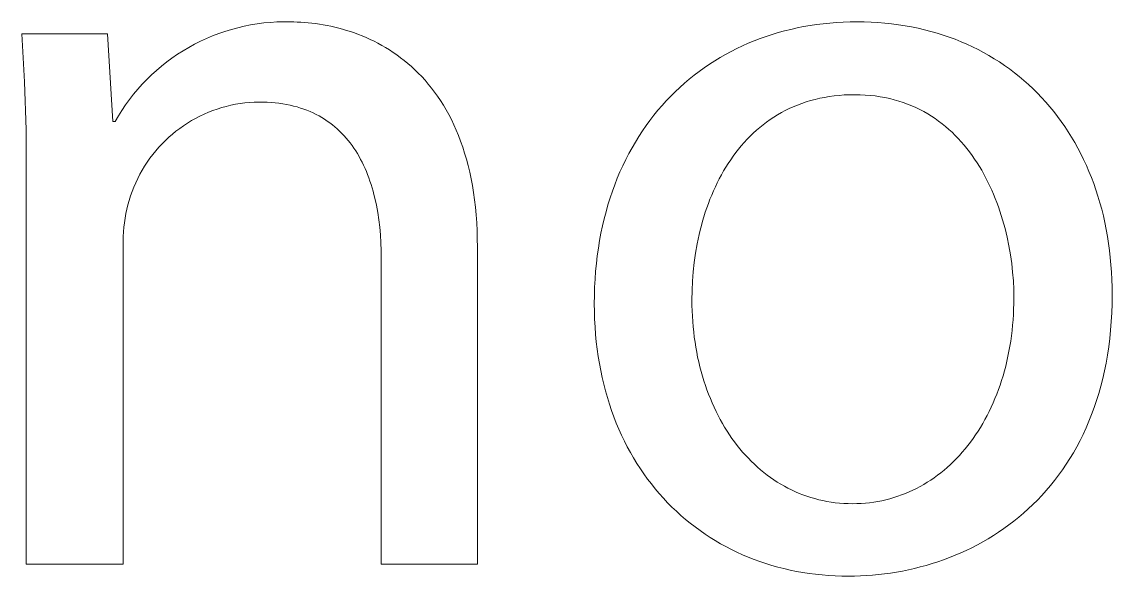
# Model space of a CAD drawing. Header units: millimetres. Extents: x -1283 to 2747, y -259 to 2557.
# Drawn here: x 2158.81 to 2198.99, y -191.62 to -171.2 of the extents above; entities that cross this region are included whole.
import ezdxf

# ---------------------------------------------------------------- set-up
doc = ezdxf.new("R2010")
doc.units = ezdxf.units.MM
doc.header["$MEASUREMENT"] = 0
doc.layers.add('Domyślny', color=7, linetype='Continuous', true_color=0x000000)

msp = doc.modelspace()

# ---------------------------------------------------------------- linework, layer by layer
at = {"layer": 'Domyślny', "color": 18, "lineweight": 15, "true_color": 0x000000}
for p, q in [((2166.066, -171.628), (2166.297, -171.549)), ((2166.297, -171.549), (2166.531, -171.477)), ((2166.531, -171.477), (2166.766, -171.414)), ((2166.766, -171.414), (2167.004, -171.358)), ((2167.004, -171.358), (2167.243, -171.311)), ((2167.243, -171.311), (2167.484, -171.272)), ((2167.484, -171.272), (2167.726, -171.241)), ((2167.726, -171.241), (2167.969, -171.218)), ((2167.969, -171.218), (2168.213, -171.204)), ((2168.213, -171.204), (2168.456, -171.198)), ((2168.456, -171.198), (2168.7, -171.2)), ((2168.7, -171.2), (2168.829, -171.201)), ((2168.829, -171.201), (2168.959, -171.205)), ((2168.959, -171.205), (2169.091, -171.211)), ((2169.091, -171.211), (2169.225, -171.22)), ((2169.225, -171.22), (2169.36, -171.231)), ((2169.36, -171.231), (2169.497, -171.246)), ((2169.497, -171.246), (2169.636, -171.263)), ((2169.636, -171.263), (2169.775, -171.283)), ((2169.775, -171.283), (2169.916, -171.306)), ((2169.916, -171.306), (2170.058, -171.332)), ((2170.058, -171.332), (2170.2, -171.361)), ((2170.2, -171.361), (2170.344, -171.394)), ((2170.344, -171.394), (2170.488, -171.43)), ((2170.488, -171.43), (2170.632, -171.469)), ((2170.632, -171.469), (2170.777, -171.512)), ((2170.777, -171.512), (2170.922, -171.558)), ((2170.922, -171.558), (2171.067, -171.608)), ((2186.688, -171.596), (2186.917, -171.533)), ((2186.917, -171.533), (2187.149, -171.476)), ((2187.149, -171.476), (2187.383, -171.423)), ((2187.383, -171.423), (2187.619, -171.376)), ((2187.619, -171.376), (2187.858, -171.335)), ((2187.858, -171.335), (2188.099, -171.299)), ((2188.099, -171.299), (2188.342, -171.268)), ((2188.342, -171.268), (2188.586, -171.243)), ((2188.586, -171.243), (2188.833, -171.224)), ((2188.833, -171.224), (2189.082, -171.21)), ((2189.082, -171.21), (2189.332, -171.202)), ((2189.332, -171.202), (2189.584, -171.199)), ((2189.584, -171.199), (2189.846, -171.202)), ((2189.846, -171.202), (2190.105, -171.211)), ((2190.105, -171.211), (2190.361, -171.225)), ((2190.361, -171.225), (2190.614, -171.246)), ((2190.614, -171.246), (2190.865, -171.272)), ((2190.865, -171.272), (2191.113, -171.305)), ((2191.113, -171.305), (2191.357, -171.342)), ((2191.357, -171.342), (2191.599, -171.386)), ((2191.599, -171.386), (2191.838, -171.435)), ((2191.838, -171.435), (2192.074, -171.489)), ((2192.074, -171.489), (2192.306, -171.549)), ((2192.306, -171.549), (2192.536, -171.615)), ((2158.912, -173.408), (2158.809, -171.643)), ((2158.809, -171.643), (2161.963, -171.643)), ((2161.963, -171.643), (2162.165, -174.877)), ((2165.174, -172.022), (2165.392, -171.912)), ((2165.392, -171.912), (2165.614, -171.81)), ((2165.614, -171.81), (2165.839, -171.715)), ((2165.839, -171.715), (2166.066, -171.628)), ((2171.067, -171.608), (2171.212, -171.662)), ((2171.212, -171.662), (2171.357, -171.719)), ((2171.357, -171.719), (2171.502, -171.781)), ((2171.502, -171.781), (2171.646, -171.846)), ((2171.646, -171.846), (2171.789, -171.915)), ((2171.789, -171.915), (2171.932, -171.989)), ((2185.58, -171.99), (2185.796, -171.901)), ((2185.796, -171.901), (2186.015, -171.817)), ((2186.015, -171.817), (2186.237, -171.738)), ((2186.237, -171.738), (2186.461, -171.664)), ((2186.461, -171.664), (2186.688, -171.596)), ((2192.536, -171.615), (2192.762, -171.685)), ((2192.762, -171.685), (2192.985, -171.762)), ((2192.985, -171.762), (2193.204, -171.843)), ((2193.204, -171.843), (2193.421, -171.93)), ((2193.421, -171.93), (2193.634, -172.021)), ((2164.545, -172.395), (2164.75, -172.263)), ((2164.75, -172.263), (2164.96, -172.139)), ((2164.96, -172.139), (2165.174, -172.022)), ((2171.932, -171.989), (2172.074, -172.066)), ((2172.074, -172.066), (2172.216, -172.148)), ((2172.216, -172.148), (2172.356, -172.234)), ((2172.356, -172.234), (2172.494, -172.325)), ((2172.494, -172.325), (2172.632, -172.42)), ((2184.745, -172.399), (2184.949, -172.289)), ((2184.949, -172.289), (2185.157, -172.184)), ((2185.157, -172.184), (2185.367, -172.084)), ((2185.367, -172.084), (2185.58, -171.99)), ((2193.634, -172.021), (2193.843, -172.118)), ((2193.843, -172.118), (2194.049, -172.22)), ((2194.049, -172.22), (2194.252, -172.327)), ((2194.252, -172.327), (2194.451, -172.439)), ((2163.956, -172.83), (2164.148, -172.678)), ((2164.148, -172.678), (2164.344, -172.533)), ((2164.344, -172.533), (2164.545, -172.395)), ((2172.632, -172.42), (2172.768, -172.52)), ((2172.768, -172.52), (2172.903, -172.624)), ((2172.903, -172.624), (2173.035, -172.734)), ((2173.035, -172.734), (2173.166, -172.847)), ((2183.961, -172.889), (2184.152, -172.759)), ((2184.152, -172.759), (2184.346, -172.634)), ((2184.346, -172.634), (2184.544, -172.514)), ((2184.544, -172.514), (2184.745, -172.399)), ((2194.451, -172.439), (2194.646, -172.556)), ((2194.646, -172.556), (2194.838, -172.678)), ((2194.838, -172.678), (2195.026, -172.805)), ((2163.415, -173.323), (2163.59, -173.152)), ((2163.59, -173.152), (2163.771, -172.988)), ((2163.771, -172.988), (2163.956, -172.83)), ((2173.166, -172.847), (2173.295, -172.966)), ((2173.295, -172.966), (2173.422, -173.09)), ((2173.422, -173.09), (2173.546, -173.219)), ((2183.408, -173.308), (2183.589, -173.163)), ((2183.589, -173.163), (2183.773, -173.024)), ((2183.773, -173.024), (2183.961, -172.889)), ((2195.026, -172.805), (2195.21, -172.936)), ((2195.21, -172.936), (2195.391, -173.072)), ((2195.391, -173.072), (2195.568, -173.213)), ((2158.965, -175.176), (2158.912, -173.408)), ((2163.084, -173.68), (2163.247, -173.499)), ((2163.247, -173.499), (2163.415, -173.323)), ((2173.546, -173.219), (2173.668, -173.353)), ((2173.668, -173.353), (2173.788, -173.492)), ((2173.788, -173.492), (2173.905, -173.637)), ((2183.058, -173.613), (2183.231, -173.458)), ((2183.231, -173.458), (2183.408, -173.308)), ((2195.568, -173.213), (2195.74, -173.358)), ((2195.74, -173.358), (2195.909, -173.508)), ((2195.909, -173.508), (2196.074, -173.663)), ((2162.777, -174.06), (2162.927, -173.868)), ((2162.927, -173.868), (2163.084, -173.68)), ((2173.905, -173.637), (2174.019, -173.787)), ((2174.019, -173.787), (2174.131, -173.942)), ((2174.131, -173.942), (2174.239, -174.103)), ((2182.561, -174.106), (2182.723, -173.937)), ((2182.723, -173.937), (2182.888, -173.772)), ((2182.888, -173.772), (2183.058, -173.613)), ((2188.388, -173.981), (2188.214, -174.016)), ((2188.566, -173.952), (2188.388, -173.981)), ((2188.746, -173.927), (2188.566, -173.952)), ((2188.93, -173.908), (2188.746, -173.927)), ((2189.118, -173.894), (2188.93, -173.908)), ((2189.309, -173.886), (2189.118, -173.894)), ((2189.504, -173.883), (2189.309, -173.886)), ((2189.699, -173.886), (2189.504, -173.883)), ((2189.89, -173.895), (2189.699, -173.886)), ((2190.078, -173.91), (2189.89, -173.895)), ((2190.262, -173.931), (2190.078, -173.91)), ((2190.442, -173.957), (2190.262, -173.931)), ((2190.619, -173.989), (2190.442, -173.957)), ((2190.792, -174.026), (2190.619, -173.989)), ((2196.074, -173.663), (2196.235, -173.822)), ((2196.235, -173.822), (2196.392, -173.985)), ((2196.392, -173.985), (2196.544, -174.153)), ((2162.497, -174.46), (2162.634, -174.258)), ((2162.634, -174.258), (2162.777, -174.06)), ((2166.178, -174.359), (2166.012, -174.411)), ((2166.345, -174.313), (2166.178, -174.359)), ((2166.514, -174.272), (2166.345, -174.313)), ((2166.684, -174.237), (2166.514, -174.272)), ((2166.855, -174.209), (2166.684, -174.237)), ((2167.027, -174.186), (2166.855, -174.209)), ((2167.2, -174.169), (2167.027, -174.186)), ((2167.373, -174.158), (2167.2, -174.169)), ((2167.546, -174.153), (2167.373, -174.158)), ((2167.701, -174.155), (2167.546, -174.153)), ((2167.852, -174.16), (2167.701, -174.155)), ((2168, -174.17), (2167.852, -174.16)), ((2168.145, -174.183), (2168, -174.17)), ((2168.287, -174.2), (2168.145, -174.183)), ((2168.427, -174.22), (2168.287, -174.2)), ((2168.563, -174.244), (2168.427, -174.22)), ((2168.696, -174.271), (2168.563, -174.244)), ((2168.826, -174.302), (2168.696, -174.271)), ((2168.953, -174.336), (2168.826, -174.302)), ((2169.077, -174.374), (2168.953, -174.336)), ((2169.198, -174.415), (2169.077, -174.374)), ((2174.239, -174.103), (2174.344, -174.269)), ((2174.344, -174.269), (2174.446, -174.441)), ((2182.25, -174.458), (2182.404, -174.28)), ((2182.404, -174.28), (2182.561, -174.106)), ((2187.241, -174.328), (2187.091, -174.396)), ((2187.395, -174.264), (2187.241, -174.328)), ((2187.552, -174.205), (2187.395, -174.264)), ((2187.713, -174.151), (2187.552, -174.205)), ((2187.877, -174.101), (2187.713, -174.151)), ((2188.044, -174.056), (2187.877, -174.101)), ((2188.214, -174.016), (2188.044, -174.056)), ((2190.962, -174.069), (2190.792, -174.026)), ((2191.128, -174.117), (2190.962, -174.069)), ((2191.29, -174.17), (2191.128, -174.117)), ((2191.449, -174.228), (2191.29, -174.17)), ((2191.605, -174.291), (2191.449, -174.228)), ((2191.757, -174.359), (2191.605, -174.291)), ((2191.905, -174.431), (2191.757, -174.359)), ((2196.544, -174.153), (2196.693, -174.325)), ((2196.693, -174.325), (2196.837, -174.501)), ((2162.245, -174.877), (2162.368, -174.666)), ((2162.368, -174.666), (2162.497, -174.46)), ((2165.216, -174.755), (2165.065, -174.84)), ((2165.371, -174.675), (2165.216, -174.755)), ((2165.527, -174.601), (2165.371, -174.675)), ((2165.687, -174.532), (2165.527, -174.601)), ((2165.848, -174.469), (2165.687, -174.532)), ((2166.012, -174.411), (2165.848, -174.469)), ((2169.317, -174.459), (2169.198, -174.415)), ((2169.432, -174.507), (2169.317, -174.459)), ((2169.545, -174.557), (2169.432, -174.507)), ((2169.655, -174.611), (2169.545, -174.557)), ((2169.762, -174.668), (2169.655, -174.611)), ((2169.866, -174.727), (2169.762, -174.668)), ((2169.968, -174.79), (2169.866, -174.727)), ((2170.067, -174.856), (2169.968, -174.79)), ((2174.446, -174.441), (2174.545, -174.619)), ((2174.545, -174.619), (2174.64, -174.803)), ((2181.956, -174.829), (2182.101, -174.641)), ((2182.101, -174.641), (2182.25, -174.458)), ((2186.522, -174.71), (2186.388, -174.799)), ((2186.659, -174.626), (2186.522, -174.71)), ((2186.8, -174.545), (2186.659, -174.626)), ((2186.944, -174.468), (2186.8, -174.545)), ((2187.091, -174.396), (2186.944, -174.468)), ((2192.05, -174.508), (2191.905, -174.431)), ((2192.192, -174.589), (2192.05, -174.508)), ((2192.33, -174.674), (2192.192, -174.589)), ((2192.465, -174.764), (2192.33, -174.674)), ((2192.597, -174.857), (2192.465, -174.764)), ((2196.837, -174.501), (2196.977, -174.682)), ((2196.977, -174.682), (2197.113, -174.867)), ((2158.97, -176.944), (2158.965, -175.176)), ((2162.165, -174.877), (2162.245, -174.877)), ((2164.63, -175.125), (2164.491, -175.23)), ((2164.771, -175.025), (2164.63, -175.125)), ((2164.917, -174.93), (2164.771, -175.025)), ((2165.065, -174.84), (2164.917, -174.93)), ((2170.163, -174.924), (2170.067, -174.856)), ((2170.257, -174.996), (2170.163, -174.924)), ((2170.347, -175.07), (2170.257, -174.996)), ((2170.436, -175.147), (2170.347, -175.07)), ((2170.521, -175.227), (2170.436, -175.147)), ((2174.64, -174.803), (2174.731, -174.992)), ((2174.731, -174.992), (2174.818, -175.188)), ((2174.818, -175.188), (2174.902, -175.39)), ((2181.679, -175.22), (2181.815, -175.022)), ((2181.815, -175.022), (2181.956, -174.829)), ((2185.884, -175.194), (2185.765, -175.301)), ((2186.005, -175.089), (2185.884, -175.194)), ((2186.129, -174.989), (2186.005, -175.089)), ((2186.257, -174.892), (2186.129, -174.989)), ((2186.388, -174.799), (2186.257, -174.892)), ((2192.725, -174.955), (2192.597, -174.857)), ((2192.85, -175.056), (2192.725, -174.955)), ((2192.972, -175.161), (2192.85, -175.056)), ((2193.09, -175.27), (2192.972, -175.161)), ((2197.113, -174.867), (2197.245, -175.056)), ((2197.245, -175.056), (2197.372, -175.249)), ((2164.099, -175.572), (2163.977, -175.695)), ((2164.226, -175.454), (2164.099, -175.572)), ((2164.357, -175.339), (2164.226, -175.454)), ((2164.491, -175.23), (2164.357, -175.339)), ((2170.604, -175.309), (2170.521, -175.227)), ((2170.685, -175.394), (2170.604, -175.309)), ((2170.763, -175.481), (2170.685, -175.394)), ((2170.838, -175.571), (2170.763, -175.481)), ((2170.911, -175.663), (2170.838, -175.571)), ((2174.902, -175.39), (2174.981, -175.598)), ((2174.981, -175.598), (2175.057, -175.812)), ((2181.42, -175.628), (2181.547, -175.421)), ((2181.547, -175.421), (2181.679, -175.22)), ((2185.539, -175.527), (2185.43, -175.644)), ((2185.651, -175.412), (2185.539, -175.527)), ((2185.765, -175.301), (2185.651, -175.412)), ((2193.205, -175.382), (2193.09, -175.27)), ((2193.317, -175.497), (2193.205, -175.382)), ((2193.426, -175.616), (2193.317, -175.497)), ((2197.372, -175.249), (2197.494, -175.446)), ((2197.494, -175.446), (2197.613, -175.647)), ((2163.745, -175.953), (2163.635, -176.088)), ((2163.858, -175.822), (2163.745, -175.953)), ((2163.977, -175.695), (2163.858, -175.822)), ((2170.981, -175.758), (2170.911, -175.663)), ((2171.049, -175.855), (2170.981, -175.758)), ((2171.114, -175.955), (2171.049, -175.855)), ((2171.178, -176.056), (2171.114, -175.955)), ((2175.057, -175.812), (2175.128, -176.032)), ((2181.179, -176.055), (2181.297, -175.839)), ((2181.297, -175.839), (2181.42, -175.628)), ((2185.222, -175.889), (2185.123, -176.016)), ((2185.325, -175.765), (2185.222, -175.889)), ((2185.43, -175.644), (2185.325, -175.765)), ((2193.531, -175.738), (2193.426, -175.616)), ((2193.634, -175.862), (2193.531, -175.738)), ((2193.733, -175.99), (2193.634, -175.862)), ((2193.829, -176.12), (2193.733, -175.99)), ((2197.613, -175.647), (2197.726, -175.852)), ((2197.726, -175.852), (2197.835, -176.06)), ((2163.431, -176.368), (2163.336, -176.514)), ((2163.531, -176.226), (2163.431, -176.368)), ((2163.635, -176.088), (2163.531, -176.226)), ((2171.238, -176.16), (2171.178, -176.056)), ((2171.296, -176.266), (2171.238, -176.16)), ((2171.352, -176.375), (2171.296, -176.266)), ((2171.406, -176.485), (2171.352, -176.375)), ((2175.128, -176.032), (2175.194, -176.259)), ((2175.194, -176.259), (2175.256, -176.492)), ((2180.957, -176.5), (2181.066, -176.275)), ((2181.066, -176.275), (2181.179, -176.055)), ((2184.934, -176.278), (2184.844, -176.414)), ((2185.027, -176.146), (2184.934, -176.278)), ((2185.123, -176.016), (2185.027, -176.146)), ((2193.922, -176.254), (2193.829, -176.12)), ((2194.011, -176.389), (2193.922, -176.254)), ((2194.098, -176.527), (2194.011, -176.389)), ((2197.835, -176.06), (2197.94, -176.273)), ((2197.94, -176.273), (2198.04, -176.489)), ((2163.247, -176.662), (2163.162, -176.814)), ((2163.336, -176.514), (2163.247, -176.662)), ((2171.457, -176.597), (2171.406, -176.485)), ((2171.506, -176.712), (2171.457, -176.597)), ((2171.553, -176.828), (2171.506, -176.712)), ((2175.256, -176.492), (2175.314, -176.732)), ((2175.314, -176.732), (2175.366, -176.978)), ((2180.755, -176.962), (2180.853, -176.729)), ((2180.853, -176.729), (2180.957, -176.5)), ((2184.673, -176.692), (2184.592, -176.835)), ((2184.757, -176.552), (2184.673, -176.692)), ((2184.844, -176.414), (2184.757, -176.552)), ((2194.182, -176.667), (2194.098, -176.527)), ((2194.262, -176.81), (2194.182, -176.667)), ((2198.04, -176.489), (2198.135, -176.709)), ((2198.135, -176.709), (2198.225, -176.933)), ((2158.97, -191.183), (2158.97, -176.944)), ((2163.009, -177.125), (2162.94, -177.285)), ((2163.083, -176.968), (2163.009, -177.125)), ((2163.162, -176.814), (2163.083, -176.968)), ((2171.598, -176.946), (2171.553, -176.828)), ((2171.64, -177.066), (2171.598, -176.946)), ((2171.68, -177.187), (2171.64, -177.066)), ((2171.718, -177.311), (2171.68, -177.187)), ((2175.366, -176.978), (2175.413, -177.232)), ((2180.573, -177.443), (2180.661, -177.2)), ((2180.661, -177.2), (2180.755, -176.962)), ((2184.439, -177.128), (2184.368, -177.278)), ((2184.514, -176.98), (2184.439, -177.128)), ((2184.592, -176.835), (2184.514, -176.98)), ((2194.34, -176.955), (2194.262, -176.81)), ((2194.414, -177.101), (2194.34, -176.955)), ((2194.486, -177.249), (2194.414, -177.101)), ((2198.225, -176.933), (2198.311, -177.161)), ((2198.311, -177.161), (2198.392, -177.392)), ((2162.878, -177.447), (2162.82, -177.61)), ((2162.94, -177.285), (2162.878, -177.447)), ((2171.754, -177.436), (2171.718, -177.311)), ((2171.787, -177.563), (2171.754, -177.436)), ((2171.819, -177.691), (2171.787, -177.563)), ((2175.413, -177.232), (2175.456, -177.491)), ((2175.456, -177.491), (2175.493, -177.758)), ((2180.489, -177.689), (2180.573, -177.443)), ((2184.233, -177.583), (2184.17, -177.739)), ((2184.299, -177.429), (2184.233, -177.583)), ((2184.368, -177.278), (2184.299, -177.429)), ((2194.555, -177.4), (2194.486, -177.249)), ((2194.62, -177.551), (2194.555, -177.4)), ((2194.683, -177.704), (2194.62, -177.551)), ((2198.392, -177.392), (2198.468, -177.626)), ((2162.722, -177.938), (2162.68, -178.102)), ((2162.769, -177.776), (2162.722, -177.938)), ((2162.82, -177.61), (2162.769, -177.776)), ((2171.876, -177.953), (2171.819, -177.691)), ((2171.925, -178.22), (2171.876, -177.953)), ((2175.493, -177.758), (2175.525, -178.032)), ((2180.339, -178.196), (2180.411, -177.94)), ((2180.411, -177.94), (2180.489, -177.689)), ((2184.11, -177.896), (2184.053, -178.055)), ((2184.17, -177.739), (2184.11, -177.896)), ((2194.743, -177.859), (2194.683, -177.704)), ((2194.8, -178.015), (2194.743, -177.859)), ((2198.468, -177.626), (2198.539, -177.864)), ((2198.539, -177.864), (2198.605, -178.105)), ((2162.644, -178.266), (2162.613, -178.432)), ((2162.68, -178.102), (2162.644, -178.266)), ((2171.965, -178.492), (2171.925, -178.22)), ((2175.525, -178.032), (2175.551, -178.313)), ((2175.551, -178.313), (2175.572, -178.601)), ((2180.271, -178.455), (2180.339, -178.196)), ((2183.947, -178.378), (2183.899, -178.542)), ((2183.998, -178.216), (2183.947, -178.378)), ((2184.053, -178.055), (2183.998, -178.216)), ((2194.854, -178.172), (2194.8, -178.015)), ((2194.906, -178.33), (2194.854, -178.172)), ((2194.954, -178.489), (2194.906, -178.33)), ((2198.605, -178.105), (2198.666, -178.35)), ((2198.666, -178.35), (2198.721, -178.598)), ((2162.567, -178.767), (2162.552, -178.935)), ((2162.588, -178.599), (2162.567, -178.767)), ((2162.613, -178.432), (2162.588, -178.599)), ((2171.998, -178.77), (2171.965, -178.492)), ((2172.024, -179.052), (2171.998, -178.77)), ((2175.572, -178.601), (2175.586, -178.896)), ((2180.153, -178.987), (2180.209, -178.719)), ((2180.209, -178.719), (2180.271, -178.455)), ((2183.853, -178.707), (2183.81, -178.873)), ((2183.899, -178.542), (2183.853, -178.707)), ((2195.043, -178.809), (2194.954, -178.489)), ((2195.12, -179.131), (2195.043, -178.809)), ((2198.721, -178.598), (2198.772, -178.85)), ((2162.543, -179.103), (2162.539, -179.272)), ((2162.552, -178.935), (2162.543, -179.103)), ((2172.041, -179.339), (2172.024, -179.052)), ((2175.586, -178.896), (2175.596, -179.198)), ((2175.596, -179.198), (2175.599, -179.507)), ((2180.102, -179.26), (2180.153, -178.987)), ((2183.771, -179.04), (2183.699, -179.378)), ((2183.81, -178.873), (2183.771, -179.04)), ((2195.187, -179.454), (2195.12, -179.131)), ((2198.772, -178.85), (2198.818, -179.104)), ((2198.818, -179.104), (2198.858, -179.362)), ((2162.539, -179.272), (2162.54, -179.44)), ((2162.54, -179.44), (2162.54, -191.183)), ((2172.052, -179.629), (2172.041, -179.339)), ((2175.599, -179.507), (2175.599, -191.183)), ((2180.018, -179.817), (2180.057, -179.536)), ((2180.057, -179.536), (2180.102, -179.26)), ((2183.699, -179.378), (2183.64, -179.719)), ((2195.243, -179.778), (2195.187, -179.454)), ((2198.858, -179.362), (2198.894, -179.623)), ((2172.056, -179.923), (2172.052, -179.629)), ((2172.056, -191.183), (2172.056, -179.923)), ((2179.985, -180.101), (2180.018, -179.817)), ((2183.64, -179.719), (2183.591, -180.063)), ((2195.289, -180.102), (2195.243, -179.778)), ((2198.894, -179.623), (2198.923, -179.887)), ((2198.923, -179.887), (2198.948, -180.154)), ((2179.936, -180.683), (2179.957, -180.39)), ((2179.957, -180.39), (2179.985, -180.101)), ((2183.553, -180.409), (2183.526, -180.757)), ((2183.591, -180.063), (2183.553, -180.409)), ((2195.324, -180.424), (2195.289, -180.102)), ((2198.948, -180.154), (2198.967, -180.424)), ((2179.92, -180.98), (2179.936, -180.683)), ((2183.526, -180.757), (2183.51, -181.104)), ((2195.349, -180.743), (2195.324, -180.424)), ((2195.364, -181.06), (2195.349, -180.743)), ((2198.967, -180.424), (2198.981, -180.696)), ((2198.981, -180.696), (2198.989, -180.972)), ((2179.911, -181.281), (2179.92, -180.98)), ((2183.51, -181.104), (2183.505, -181.452)), ((2195.368, -181.372), (2195.364, -181.06)), ((2198.989, -180.972), (2198.992, -181.251)), ((2179.908, -181.586), (2179.911, -181.281)), ((2179.911, -181.873), (2179.908, -181.586)), ((2183.505, -181.452), (2183.506, -181.651)), ((2195.361, -181.781), (2195.367, -181.577)), ((2195.367, -181.577), (2195.368, -181.372)), ((2198.988, -181.586), (2198.978, -181.916)), ((2198.992, -181.251), (2198.988, -181.586)), ((2179.92, -182.157), (2179.911, -181.873)), ((2183.506, -181.651), (2183.512, -181.849)), ((2183.512, -181.849), (2183.521, -182.045)), ((2195.339, -182.182), (2195.352, -181.982)), ((2195.352, -181.982), (2195.361, -181.781)), ((2198.978, -181.916), (2198.96, -182.239)), ((2179.935, -182.437), (2179.92, -182.157)), ((2183.521, -182.045), (2183.533, -182.24)), ((2183.533, -182.24), (2183.549, -182.432)), ((2195.303, -182.576), (2195.323, -182.38)), ((2195.323, -182.38), (2195.339, -182.182)), ((2198.96, -182.239), (2198.935, -182.557)), ((2179.955, -182.714), (2179.935, -182.437)), ((2179.981, -182.987), (2179.955, -182.714)), ((2183.549, -182.432), (2183.569, -182.623)), ((2183.569, -182.623), (2183.591, -182.812)), ((2183.591, -182.812), (2183.618, -183)), ((2195.252, -182.961), (2195.279, -182.77)), ((2195.279, -182.77), (2195.303, -182.576)), ((2198.935, -182.557), (2198.903, -182.869)), ((2180.013, -183.257), (2179.981, -182.987)), ((2183.618, -183), (2183.647, -183.185)), ((2183.647, -183.185), (2183.68, -183.368)), ((2195.188, -183.338), (2195.222, -183.151)), ((2195.222, -183.151), (2195.252, -182.961)), ((2198.864, -183.175), (2198.819, -183.475)), ((2198.903, -182.869), (2198.864, -183.175)), ((2180.051, -183.524), (2180.013, -183.257)), ((2180.094, -183.786), (2180.051, -183.524)), ((2183.68, -183.368), (2183.716, -183.55)), ((2183.716, -183.55), (2183.755, -183.729)), ((2195.111, -183.706), (2195.151, -183.523)), ((2195.151, -183.523), (2195.188, -183.338)), ((2198.819, -183.475), (2198.768, -183.77)), ((2180.142, -184.045), (2180.094, -183.786)), ((2183.755, -183.729), (2183.798, -183.906)), ((2183.798, -183.906), (2183.844, -184.081)), ((2195.02, -184.064), (2195.067, -183.886)), ((2195.067, -183.886), (2195.111, -183.706)), ((2198.768, -183.77), (2198.71, -184.058)), ((2180.196, -184.301), (2180.142, -184.045)), ((2180.255, -184.552), (2180.196, -184.301)), ((2183.844, -184.081), (2183.892, -184.254)), ((2183.892, -184.254), (2183.944, -184.425)), ((2183.944, -184.425), (2183.999, -184.593)), ((2194.861, -184.584), (2194.917, -184.413)), ((2194.917, -184.413), (2194.97, -184.24)), ((2194.97, -184.24), (2195.02, -184.064)), ((2198.646, -184.341), (2198.575, -184.618)), ((2198.71, -184.058), (2198.646, -184.341)), ((2180.319, -184.8), (2180.255, -184.552)), ((2180.389, -185.044), (2180.319, -184.8)), ((2183.999, -184.593), (2184.058, -184.759)), ((2184.058, -184.759), (2184.119, -184.922)), ((2194.739, -184.918), (2194.801, -184.752)), ((2194.801, -184.752), (2194.861, -184.584)), ((2198.575, -184.618), (2198.499, -184.889)), ((2180.464, -185.285), (2180.389, -185.044)), ((2184.119, -184.922), (2184.183, -185.083)), ((2184.183, -185.083), (2184.25, -185.242)), ((2184.25, -185.242), (2184.32, -185.397)), ((2194.534, -185.399), (2194.605, -185.241)), ((2194.605, -185.241), (2194.673, -185.081)), ((2194.673, -185.081), (2194.739, -184.918)), ((2198.417, -185.155), (2198.329, -185.415)), ((2198.499, -184.889), (2198.417, -185.155)), ((2180.543, -185.521), (2180.464, -185.285)), ((2180.628, -185.754), (2180.543, -185.521)), ((2184.32, -185.397), (2184.392, -185.551)), ((2184.392, -185.551), (2184.468, -185.701)), ((2194.383, -185.705), (2194.46, -185.553)), ((2194.46, -185.553), (2194.534, -185.399)), ((2198.329, -185.415), (2198.235, -185.669)), ((2180.718, -185.982), (2180.628, -185.754)), ((2180.812, -186.207), (2180.718, -185.982)), ((2184.468, -185.701), (2184.546, -185.849)), ((2184.546, -185.849), (2184.627, -185.994)), ((2184.627, -185.994), (2184.711, -186.136)), ((2194.135, -186.144), (2194.22, -186)), ((2194.22, -186), (2194.303, -185.854)), ((2194.303, -185.854), (2194.383, -185.705)), ((2198.136, -185.918), (2198.032, -186.161)), ((2198.235, -185.669), (2198.136, -185.918)), ((2180.912, -186.428), (2180.812, -186.207)), ((2181.016, -186.644), (2180.912, -186.428)), ((2184.711, -186.136), (2184.798, -186.276)), ((2184.798, -186.276), (2184.887, -186.412)), ((2184.887, -186.412), (2184.979, -186.546)), ((2193.863, -186.555), (2193.956, -186.421)), ((2193.956, -186.421), (2194.047, -186.284)), ((2194.047, -186.284), (2194.135, -186.144)), ((2197.922, -186.398), (2197.807, -186.63)), ((2198.032, -186.161), (2197.922, -186.398)), ((2181.124, -186.857), (2181.016, -186.644)), ((2184.979, -186.546), (2185.073, -186.676)), ((2185.073, -186.676), (2185.17, -186.804)), ((2185.17, -186.804), (2185.27, -186.928)), ((2193.568, -186.938), (2193.669, -186.814)), ((2193.669, -186.814), (2193.767, -186.686)), ((2193.767, -186.686), (2193.863, -186.555)), ((2197.807, -186.63), (2197.687, -186.856)), ((2181.238, -187.065), (2181.124, -186.857)), ((2181.355, -187.269), (2181.238, -187.065)), ((2185.27, -186.928), (2185.372, -187.049)), ((2185.372, -187.049), (2185.477, -187.167)), ((2185.477, -187.167), (2185.584, -187.281)), ((2193.251, -187.292), (2193.359, -187.177)), ((2193.359, -187.177), (2193.465, -187.059)), ((2193.465, -187.059), (2193.568, -186.938)), ((2197.562, -187.077), (2197.433, -187.292)), ((2197.687, -186.856), (2197.562, -187.077)), ((2181.478, -187.47), (2181.355, -187.269)), ((2181.604, -187.665), (2181.478, -187.47)), ((2185.584, -187.281), (2185.693, -187.392)), ((2185.693, -187.392), (2185.805, -187.5)), ((2185.805, -187.5), (2185.918, -187.605)), ((2185.918, -187.605), (2186.035, -187.706)), ((2192.796, -187.716), (2192.914, -187.615)), ((2192.914, -187.615), (2193.028, -187.511)), ((2193.028, -187.511), (2193.141, -187.403)), ((2193.141, -187.403), (2193.251, -187.292)), ((2197.299, -187.502), (2197.16, -187.706)), ((2197.433, -187.292), (2197.299, -187.502)), ((2181.735, -187.857), (2181.604, -187.665)), ((2181.871, -188.044), (2181.735, -187.857)), ((2182.01, -188.228), (2181.871, -188.044)), ((2186.035, -187.706), (2186.153, -187.803)), ((2186.153, -187.803), (2186.274, -187.897)), ((2186.274, -187.897), (2186.397, -187.987)), ((2186.397, -187.987), (2186.522, -188.074)), ((2192.307, -188.082), (2192.432, -187.996)), ((2192.432, -187.996), (2192.556, -187.906)), ((2192.556, -187.906), (2192.677, -187.813)), ((2192.677, -187.813), (2192.796, -187.716)), ((2197.016, -187.905), (2196.869, -188.098)), ((2197.16, -187.706), (2197.016, -187.905)), ((2182.154, -188.406), (2182.01, -188.228)), ((2182.301, -188.58), (2182.154, -188.406)), ((2186.522, -188.074), (2186.649, -188.157)), ((2186.649, -188.157), (2186.779, -188.236)), ((2186.779, -188.236), (2186.91, -188.311)), ((2186.91, -188.311), (2187.043, -188.382)), ((2187.043, -188.382), (2187.179, -188.449)), ((2187.179, -188.449), (2187.316, -188.513)), ((2191.512, -188.518), (2191.649, -188.455)), ((2191.649, -188.455), (2191.785, -188.388)), ((2191.785, -188.388), (2191.918, -188.318)), ((2191.918, -188.318), (2192.049, -188.243)), ((2192.049, -188.243), (2192.179, -188.164)), ((2192.179, -188.164), (2192.307, -188.082)), ((2196.717, -188.286), (2196.561, -188.469)), ((2196.869, -188.098), (2196.717, -188.286)), ((2182.453, -188.75), (2182.301, -188.58)), ((2182.609, -188.916), (2182.453, -188.75)), ((2187.316, -188.513), (2187.455, -188.572)), ((2187.455, -188.572), (2187.596, -188.628)), ((2187.596, -188.628), (2187.739, -188.679)), ((2187.739, -188.679), (2187.884, -188.726)), ((2187.884, -188.726), (2188.03, -188.768)), ((2188.03, -188.768), (2188.179, -188.807)), ((2188.179, -188.807), (2188.329, -188.841)), ((2188.329, -188.841), (2188.48, -188.871)), ((2190.354, -188.872), (2190.505, -188.843)), ((2190.505, -188.843), (2190.653, -188.809)), ((2190.653, -188.809), (2190.801, -188.771)), ((2190.801, -188.771), (2190.946, -188.729)), ((2190.946, -188.729), (2191.09, -188.682)), ((2191.09, -188.682), (2191.233, -188.632)), ((2191.233, -188.632), (2191.373, -188.577)), ((2191.373, -188.577), (2191.512, -188.518)), ((2196.238, -188.818), (2196.071, -188.984)), ((2196.402, -188.646), (2196.238, -188.818)), ((2196.561, -188.469), (2196.402, -188.646)), ((2182.768, -189.076), (2182.609, -188.916)), ((2182.932, -189.233), (2182.768, -189.076)), ((2183.099, -189.384), (2182.932, -189.233)), ((2188.48, -188.871), (2188.633, -188.896)), ((2188.633, -188.896), (2188.788, -188.917)), ((2188.788, -188.917), (2188.945, -188.933)), ((2188.945, -188.933), (2189.103, -188.945)), ((2189.103, -188.945), (2189.262, -188.952)), ((2189.262, -188.952), (2189.423, -188.954)), ((2189.423, -188.954), (2189.582, -188.952)), ((2189.582, -188.952), (2189.739, -188.945)), ((2189.739, -188.945), (2189.895, -188.933)), ((2189.895, -188.933), (2190.049, -188.917)), ((2190.049, -188.917), (2190.203, -188.897)), ((2190.203, -188.897), (2190.354, -188.872)), ((2195.9, -189.145), (2195.726, -189.301)), ((2196.071, -188.984), (2195.9, -189.145)), ((2183.269, -189.531), (2183.099, -189.384)), ((2183.444, -189.674), (2183.269, -189.531)), ((2195.368, -189.597), (2195.184, -189.737)), ((2195.548, -189.452), (2195.368, -189.597)), ((2195.726, -189.301), (2195.548, -189.452)), ((2183.622, -189.812), (2183.444, -189.674)), ((2183.803, -189.945), (2183.622, -189.812)), ((2183.988, -190.073), (2183.803, -189.945)), ((2194.807, -190.002), (2194.615, -190.127)), ((2194.997, -189.872), (2194.807, -190.002)), ((2195.184, -189.737), (2194.997, -189.872)), ((2184.176, -190.196), (2183.988, -190.073)), ((2184.367, -190.315), (2184.176, -190.196)), ((2184.562, -190.429), (2184.367, -190.315)), ((2184.76, -190.537), (2184.562, -190.429)), ((2194.223, -190.361), (2194.023, -190.47)), ((2194.42, -190.246), (2194.223, -190.361)), ((2194.615, -190.127), (2194.42, -190.246)), ((2184.961, -190.641), (2184.76, -190.537)), ((2185.165, -190.74), (2184.961, -190.641)), ((2185.371, -190.834), (2185.165, -190.74)), ((2185.581, -190.923), (2185.371, -190.834)), ((2193.202, -190.856), (2192.992, -190.94)), ((2193.41, -190.767), (2193.202, -190.856)), ((2193.616, -190.673), (2193.41, -190.767)), ((2193.821, -190.574), (2193.616, -190.673)), ((2194.023, -190.47), (2193.821, -190.574)), ((2162.54, -191.183), (2158.97, -191.183)), ((2175.599, -191.183), (2172.056, -191.183)), ((2185.794, -191.006), (2185.581, -190.923)), ((2186.009, -191.085), (2185.794, -191.006)), ((2186.227, -191.158), (2186.009, -191.085)), ((2186.447, -191.226), (2186.227, -191.158)), ((2186.671, -191.289), (2186.447, -191.226)), ((2192.138, -191.227), (2191.921, -191.286)), ((2192.354, -191.163), (2192.138, -191.227)), ((2192.568, -191.093), (2192.354, -191.163)), ((2192.781, -191.019), (2192.568, -191.093)), ((2192.992, -190.94), (2192.781, -191.019)), ((2186.896, -191.347), (2186.671, -191.289)), ((2187.124, -191.399), (2186.896, -191.347)), ((2187.355, -191.446), (2187.124, -191.399)), ((2187.588, -191.488), (2187.355, -191.446)), ((2187.823, -191.524), (2187.588, -191.488)), ((2188.06, -191.555), (2187.823, -191.524)), ((2188.299, -191.58), (2188.06, -191.555)), ((2188.54, -191.599), (2188.299, -191.58)), ((2188.783, -191.614), (2188.54, -191.599)), ((2189.029, -191.622), (2188.783, -191.614)), ((2189.276, -191.625), (2189.029, -191.622)), ((2189.497, -191.623), (2189.276, -191.625)), ((2189.718, -191.616), (2189.497, -191.623)), ((2189.939, -191.604), (2189.718, -191.616)), ((2190.161, -191.588), (2189.939, -191.604)), ((2190.382, -191.567), (2190.161, -191.588)), ((2190.604, -191.541), (2190.382, -191.567)), ((2190.825, -191.51), (2190.604, -191.541)), ((2191.045, -191.475), (2190.825, -191.51)), ((2191.266, -191.435), (2191.045, -191.475)), ((2191.485, -191.39), (2191.266, -191.435)), ((2191.704, -191.341), (2191.485, -191.39)), ((2191.921, -191.286), (2191.704, -191.341))]:
    msp.add_line(p, q, dxfattribs=at)

doc.saveas('drawing.dxf')
